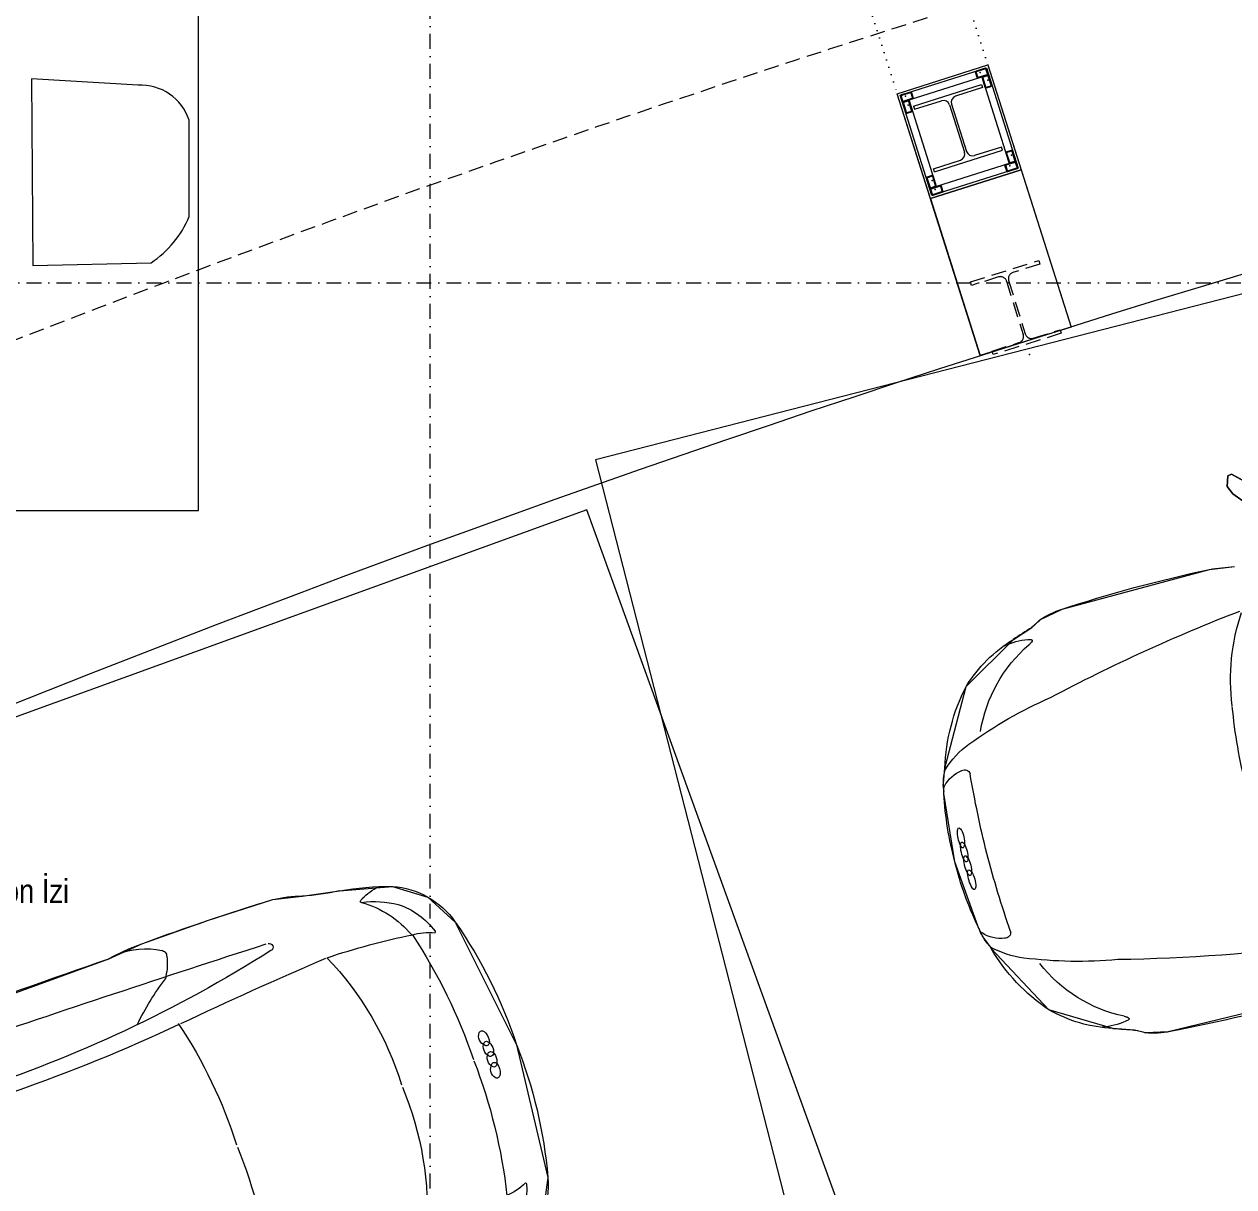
# Model space of a CAD drawing. Extents: x -1281 to 23780, y 0 to 7214.
# Drawn here: x 8397 to 8905, y 1292 to 1780 of the extents above; entities that cross this region are included whole.
import ezdxf

# ---------------------------------------------------------------- set-up
doc = ezdxf.new("R2010")
doc.units = 0
doc.header["$LTSCALE"] = 25
doc.header["$MEASUREMENT"] = 0
for name, pattern in [('DASHDOT2', [0.5, 0.25, -0.125, 0, -0.125]), ('DOT2', [0.125, 0, -0.125]), ('HIDDEN', [0.375, 0.25, -0.125])]:
    doc.linetypes.add(name, pattern=pattern)
doc.layers.get('0').update_dxf_attribs({"color": 9, "lineweight": 9})
for name, color, linetype, lineweight in [('04', 9, 'Continuous', 9), ('05', 9, 'Continuous', 9), ('06D', 9, 'Continuous', 9), ('10', 9, 'Continuous', 9), ('11', 9, 'Continuous', 9), ('20', 9, 'DOT2', 9), ('21', 9, 'Continuous', 9), ('24', 9, 'DASHDOT2', 9), ('35', 9, 'Continuous', 9), ('40', 9, 'Continuous', 9)]:
    doc.layers.add(name, color=color, linetype=linetype, lineweight=lineweight)
doc.styles.add('MuuM_TEXT-STANDART', font='ARIALN.TTF')

# ---------------------------------------------------------------- blocks, each defined once
blk = doc.blocks.new('Group-321-1')
at = {"lineweight": 0}
blk.add_line((384784.4115, 69370.3332), (384784.4025, 69370.333), dxfattribs=at)
for points in [[(384783.7337, 69368.6844), (384784.4562, 69370.087), (384784.5363, 69370.2162), (384784.6671, 69370.4777), (384784.7897, 69370.7386), (384784.8195, 69370.8587), (384784.8615, 69371.012), (384784.9078, 69371.2302), (384784.8821, 69371.3838), (384784.7923, 69371.511), (384784.3139, 69371.8312), (384783.7777, 69372.0326), (384783.6197, 69372.0318)], [(384781.8618, 69369.0762), (384781.5727, 69368.4935), (384781.5478, 69368.4017), (384781.5488, 69368.3546), (384781.5351, 69368.2638), (384781.5515, 69367.9843), (384781.5515, 69367.9843), (384781.749, 69367.6906), (384781.7549, 69367.6863), (384781.7923, 69367.6441), (384781.8263, 69367.6169), (384782.0711, 69367.4613), (384782.3403, 69367.353), (384782.3817, 69367.3414), (384782.4453, 69367.3332), (384782.7991, 69367.344), (384783.0363, 69367.4941), (384783.1021, 69367.5581), (384783.1403, 69367.5843), (384783.2058, 69367.6663), (384783.5053, 69368.2326), (384783.5403, 69368.3322)]]:
    blk.add_lwpolyline(points, dxfattribs=at)
for centre, radius, start, end in [((384783.7002, 69371.6914), 0.3498, 77.5866, 129.0276), ((384783.3657, 69370.1215), 1.955, 60.966, 77.834), ((384783.6803, 69371.6404), 0.3125, 79.0353, 114.6797), ((384783.8912, 69371.7489), 0.2436, 127.2849, 150.4821), ((384783.7369, 69371.9408), 0.00701, 14.3074, 65.7877), ((384783.1339, 69369.6371), 2.3005, 61.7007, 76.2646), ((384783.4781, 69370.0639), 1.955, 47.8221, 64.6901), ((384784.1759, 69371.7659), 0.0116, 115.4859, 202.8384), ((384784.2048, 69371.7798), 0.0437, 204.9366, 291.601), ((384784.1827, 69371.7527), 0.0264, 86.2513, 116.6), ((384784.1802, 69371.7174), 0.0619, 44.0406, 86.0686), ((384784.2267, 69371.7313), 0.0287, 93.4709, 113.7003), ((384784.2157, 69371.751), 0.0129, 292.515, 43.913), ((384784.2218, 69371.692), 0.0681, 58.3409, 87.3083), ((384784.219, 69371.7483), 0.0101, 111.9283, 196.7629), ((384784.245, 69371.7546), 0.0368, 193.5155, 249.2754), ((384784.2513, 69371.7608), 0.045, 244.6107, 282.6822), ((384784.2665, 69371.7271), 0.0153, 157.3959, 204.4647), ((384784.264, 69371.7268), 0.0131, 105.2381, 152.0925), ((384784.2938, 69371.739), 0.045, 202.974, 241.0454), ((384784.2396, 69371.7211), 0.0339, 22.2897, 58.1662), ((384784.2575, 69371.7317), 0.0153, 281.1914, 328.2602), ((384784.2684, 69371.7064), 0.0339, 67.4899, 103.3665), ((384784.2588, 69371.7295), 0.0131, 333.5636, 20.4181), ((384784.2551, 69371.6749), 0.0681, 38.3479, 67.3152), ((384784.3065, 69371.7044), 0.0129, 81.7431, 193.1412), ((384784.3025, 69371.7054), 0.0101, 288.8932, 13.7278), ((384784.2842, 69371.7018), 0.0287, 11.9558, 32.1852), ((384784.2999, 69371.6559), 0.0619, 39.5875, 81.6156), ((384783.2195, 69369.5931), 2.3005, 49.3915, 63.9554), ((384784.2924, 69371.7303), 0.0368, 236.3807, 292.1406), ((384784.3363, 69371.7123), 0.0437, 194.0551, 280.7195), ((384784.3419, 69371.6807), 0.0116, 282.8177, 10.1702), ((384784.3272, 69371.6786), 0.0264, 9.0561, 39.4048), ((384783.405, 69370.2154), 1.343, 60.0174, 86.688), ((384784.5586, 69371.2508), 0.3498, 356.6286, 48.0695), ((384784.4941, 69371.4395), 0.2436, 335.1741, 358.3712), ((384784.7399, 69371.4259), 0.00701, 59.8685, 111.3487), ((384784.5288, 69371.2049), 0.3125, 10.9765, 46.6208), ((384783.5314, 69370.1506), 1.343, 38.9682, 65.6387), ((384781.8315, 69372.3216), 3.0479, 334.2146, 341.2049), ((384784.4106, 69371.0507), 0.4181, 8.178, 43.1479), ((384784.436, 69371.2157), 0.4025, 344.8714, 6.9361), ((384783.6723, 69371.3777), 1.2443, 342.9317, 353.1906), ((384784.6574, 69371.3463), 0.2984, 307.9125, 324.3512), ((384784.8286, 69371.1089), 0.00442, 156.7934, 286.8057), ((384784.7921, 69371.1821), 0.0862, 296.0164, 304.3102), ((384785.7608, 69370.6832), 0.9575, 159.9143, 169.4376), ((384768.9056, 69380.2116), 18.1799, 327.41502, 329.52117), ((384782.7341, 69368.9325), 2.0531, 60.6822, 76.5032), ((384784.272, 69370.9318), 0.5525, 339.5333, 352.6324), ((384788.9005, 69367.1922), 5.6052, 140.4918, 154.7617), ((384784.589, 69370.7491), 0.0159, 335.2578, 146.6522), ((384782.8801, 69368.8575), 2.0531, 49.1529, 64.974), ((384699.7855, 69410.5499), 93.6961, 334.028379, 334.853054), ((384773.8988, 69375.6976), 11.9668, 332.7589, 335.51885), ((384790.2301, 69366.5903), 7.1236, 147.53968, 159.57673), ((384783.8462, 69371.294), 1.1104, 288.3855, 300.0631), ((384784.4389, 69370.1168), 0.2179, 74.6714, 96.8944), ((384784.2014, 69370.2765), 0.3186, 330.1806, 4.6832), ((384784.4908, 69370.2948), 0.0326, 47.1018, 80.1697), ((384784.4824, 69370.2982), 0.0369, 5.3122, 33.8561), ((384783.6393, 69370.6814), 1.0105, 323.7375, 332.5866), ((384743.6698, 69390.211), 45.4809, 331.7595, 333.7383), ((384787.0532, 69366.1374), 5.9654, 150.48594, 156.73647), ((384789.1281, 69366.4456), 7.5187, 159.68697, 166.35156), ((384783.6345, 69370.4982), 2.1511, 242.7208, 251.8868), ((384781.8971, 69368.3577), 0.3521, 155.6746, 172.8272), ((384783.2716, 69369.2904), 0.8909, 250.0904, 275.6309), ((384764.3472, 69370.8859), 17.3868, 351.32617, 351.63129), ((384781.2507, 69368.3722), 0.2986, 356.6067, 5.6602), ((384777.1322, 69372.6032), 7.5187, 319.30457, 325.96916), ((384781.8007, 69368.141), 0.2809, 142.998, 163.907), ((384781.6108, 69368.2877), 0.0411, 126.4313, 146.9765), ((384781.5894, 69368.3179), 0.00398, 74.7912, 133.7856), ((384781.5845, 69368.3135), 0.0102, 1.6376, 54.3963), ((384781.5006, 69368.3013), 0.0949, 358.817, 7.3839), ((384782.2148, 69368.7415), 1.3873, 338.4765, 342.8399), ((384782.1373, 69368.159), 0.6112, 170.0439, 196.5991), ((384782.2012, 69368.2894), 0.6058, 179.0659, 219.4798), ((384783.574, 69367.6511), 1.8423, 162.0199, 174.3284), ((384778.0913, 69370.7376), 5.9654, 328.91966, 335.17019), ((384782.3166, 69368.2853), 0.8221, 201.4762, 226.3392), ((384782.1191, 69367.7954), 0.3803, 174.3105, 196.6697), ((384781.8274, 69367.732), 0.0243, 63.7649, 169.9953), ((384784.0992, 69371.3805), 4.2739, 238.0489, 242.6341), ((384781.9405, 69367.6889), 0.1449, 160.4215, 200.1828), ((384781.3493, 69368.793), 1.8423, 311.3278, 323.6363), ((384781.9367, 69367.8086), 0.2189, 213.4367, 228.8733), ((384781.8626, 69367.7093), 0.0958, 222.8673, 244.0075), ((384782.901, 69367.8424), 0.3521, 312.8289, 329.9815), ((384781.8298, 69367.649), 0.0272, 202.2018, 232.2843), ((384782.6953, 69368.7143), 1.3999, 231.6246, 243.5204), ((384781.9795, 69367.566), 0.00393, 106.148, 191.2356), ((384781.9926, 69367.569), 0.0174, 192.4725, 226.4338), ((384781.9842, 69367.5477), 0.0228, 79.7433, 104.6743), ((384782.0763, 69367.6572), 0.139, 226.4813, 253.2418), ((384781.9679, 69367.4673), 0.1048, 43.0274, 79.064), ((384782.0325, 69367.5354), 0.00393, 108.0079, 193.0955), ((384782.0378, 69367.5173), 0.0228, 81.6031, 106.5342), ((384782.0242, 69367.4364), 0.1048, 44.8873, 80.9239), ((384784.0734, 69371.3937), 4.2739, 243.022, 247.6072), ((384782.6682, 69368.0497), 0.6058, 266.1764, 306.5902), ((384782.7811, 69367.6377), 0.2809, 321.7491, 342.6581), ((384783.0862, 69367.4874), 0.0949, 118.2722, 126.8391), ((384795.1854, 69355.0563), 17.3868, 134.02483, 134.32996), ((384783.0473, 69367.5626), 0.0102, 71.2598, 124.0185), ((384783.0109, 69367.569), 0.0411, 338.6796, 359.2249), ((384783.048, 69367.5692), 0.00398, 351.8705, 50.8649), ((384783.2896, 69367.3257), 0.2986, 119.996, 129.0494), ((384782.0455, 69367.5388), 0.0174, 194.3324, 228.2937), ((384782.1264, 69367.6297), 0.139, 228.3412, 255.1017), ((384782.043, 69367.5459), 0.0229, 252.8528, 277.4764), ((384782.0223, 69367.5184), 0.0302, 24.4378, 42.4802), ((384782.0457, 69367.5282), 0.00493, 273.6822, 33.6822), ((384782.0856, 69367.5071), 0.00493, 90.1141, 210.1141), ((384782.1019, 69367.5147), 0.0229, 206.3199, 230.9435), ((384782.0905, 69367.4822), 0.0302, 81.316, 99.3585), ((384782.1758, 69367.6043), 0.139, 230.5544, 257.315), ((384782.0967, 69367.5174), 0.0229, 254.7126, 279.3362), ((384782.0783, 69367.4086), 0.1048, 44.7323, 80.7688), ((384782.0769, 69367.4892), 0.0302, 26.2976, 44.3401), ((384782.0999, 69367.4998), 0.00493, 275.5421, 35.5421), ((384782.5995, 69367.9217), 0.6112, 289.0571, 315.6122), ((384782.7254, 69368.6988), 1.3999, 242.1358, 254.0316), ((384782.1404, 69367.4796), 0.00493, 91.9739, 211.9739), ((384782.1563, 69367.4877), 0.0229, 208.1798, 232.8034), ((384782.146, 69367.4549), 0.0302, 83.1759, 101.2183), ((384782.2273, 69367.5797), 0.139, 232.4143, 259.1748), ((384782.1491, 69367.4857), 0.0174, 257.3624, 291.3237), ((384782.1362, 69367.3809), 0.1048, 46.5921, 82.6287), ((384782.1361, 69367.4668), 0.0228, 19.1219, 44.053), ((384782.1539, 69367.4731), 0.00393, 292.5606, 17.6483), ((384782.2044, 69367.4602), 0.0174, 259.2223, 293.1836), ((384782.1921, 69367.441), 0.0228, 20.9818, 45.9129), ((384782.2096, 69367.4478), 0.00393, 294.4205, 19.5081), ((384782.4333, 69367.421), 0.0243, 315.6609, 61.8912), ((384782.3323, 69367.4878), 0.1449, 285.4734, 325.2346), ((384782.3147, 69367.695), 0.3803, 288.9864, 311.3457), ((384782.3942, 69367.4364), 0.0958, 241.6486, 262.7889), ((384782.3644, 69367.3745), 0.0272, 253.3718, 283.4544), ((384782.4317, 69367.5545), 0.2189, 256.7829, 272.2195), ((384782.5977, 69368.1411), 0.8221, 259.3169, 284.18)]:
    blk.add_arc(centre, radius, start, end, dxfattribs=at)
blk = doc.blocks.new('Group-323-1')
for p, q in [((384783.7403, 69368.5033), (384784.0265, 69368.5095)), ((384784.0265, 69368.5095), (384784.2703, 69368.527)), ((384784.2703, 69368.527), (384784.4021, 69368.5228)), ((384784.4021, 69368.5228), (384784.7363, 69368.4631)), ((384783.5713, 69368.4048), (384783.609, 69368.4878)), ((384783.5745, 69368.4113), (384783.6449, 69368.4667)), ((384783.609, 69368.4878), (384783.6313, 69368.4913)), ((384783.631, 69368.4558), (384783.7074, 69368.4395)), ((384783.6313, 69368.4913), (384783.6593, 69368.4854)), ((384783.6449, 69368.4667), (384783.663, 69368.4998)), ((384783.663, 69368.4998), (384783.7403, 69368.5033)), ((384783.7049, 69368.5004), (384784.6228, 69368.2891)), ((384783.7219, 69368.4612), (384783.7131, 69368.4511)), ((384783.7613, 69368.4632), (384783.7219, 69368.4612)), ((384783.8035, 69368.4477), (384783.7613, 69368.4632)), ((384784.7363, 69368.4631), (384784.715, 69368.4056)), ((384783.7131, 69368.4511), (384783.7105, 69368.438)), ((384783.7105, 69368.438), (384783.7223, 69368.4231)), ((384783.7223, 69368.4231), (384783.784, 69368.3851)), ((384783.8016, 69368.4089), (384783.766, 69368.4339)), ((384783.8561, 69368.4106), (384783.8016, 69368.4089)), ((384783.8281, 69368.4354), (384783.8035, 69368.4477)), ((384783.8271, 69368.4179), (384783.8281, 69368.4354)), ((384783.8654, 69368.406), (384783.8561, 69368.4106)), ((384783.9165, 69368.2343), (384783.8654, 69368.406)), ((384784.715, 69368.4056), (384784.6751, 69368.3445)), ((384783.8082, 69368.3333), (384783.5708, 69368.3847)), ((384783.784, 69368.3851), (384783.7954, 69368.3578)), ((384783.7954, 69368.3578), (384783.8361, 69368.258)), ((384783.871, 69368.4001), (384784.645, 69368.2361)), ((384784.626, 69368.1499), (384783.8955, 69368.3044)), ((384784.6751, 69368.3445), (384784.6231, 69368.2893)), ((384783.8361, 69368.258), (384783.8613, 69368.2275)), ((384784.6228, 69368.2891), (384784.5969, 69368.2948)), ((384784.6231, 69368.2893), (384784.6514, 69368.2844)), ((384784.6514, 69368.2844), (384784.6458, 69368.2359)), ((384783.8613, 69368.2275), (384783.9062, 69368.2214)), ((384783.9062, 69368.2214), (384783.9165, 69368.2343)), ((384784.6458, 69368.2359), (384784.642, 69368.1874)), ((384784.642, 69368.1874), (384784.626, 69368.1499))]:
    blk.add_line(p, q)
blk.add_lwpolyline([(384783.6295, 69368.491), (384783.6556, 69368.4862), (384783.663, 69368.4998), (384784.0265, 69368.5095), (384784.2703, 69368.527), (384784.4021, 69368.5228), (384784.7363, 69368.4631), (384784.715, 69368.4056), (384784.6751, 69368.3445), (384784.6228, 69368.2891), (384784.6514, 69368.2844), (384784.642, 69368.1874), (384784.626, 69368.1499), (384783.8955, 69368.3044), (384783.9165, 69368.2343), (384783.9062, 69368.2214), (384783.8613, 69368.2275), (384783.8361, 69368.258), (384783.8051, 69368.334), (384783.5708, 69368.3847)], close=True)
blk = doc.blocks.new('Group-325-1')
for p, q in [((384784.2699, 69369.7089), (384784.2277, 69369.6053)), ((384784.901, 69369.5901), (384784.2699, 69369.7089)), ((384784.2277, 69369.6053), (384784.1715, 69369.5072)), ((384784.9688, 69369.494), (384784.901, 69369.5901)), ((384784.1334, 69369.5156), (384785.1602, 69369.3127)), ((384785.1131, 69369.3188), (384784.9688, 69369.494)), ((384784.1214, 69369.4547), (384785.1608, 69369.254)), ((384785.0663, 69369.1565), (384784.0879, 69369.3606)), ((384785.1602, 69369.3127), (384785.1706, 69369.2337)), ((384785.1706, 69369.2337), (384785.1687, 69369.1701)), ((384785.1687, 69369.1701), (384785.151, 69369.1543)), ((384785.151, 69369.1543), (384785.0663, 69369.1565))]:
    blk.add_line(p, q)
blk.add_lwpolyline([(384784.2699, 69369.7089), (384784.901, 69369.5901), (384784.9688, 69369.494), (384785.1099, 69369.3227), (384785.1602, 69369.3127), (384785.1706, 69369.2337), (384785.1687, 69369.1701), (384785.151, 69369.1543), (384785.0663, 69369.1565), (384784.0879, 69369.3606), (384784.1366, 69369.4517), (384784.166, 69369.5091), (384784.1719, 69369.508), (384784.2277, 69369.6053)], close=True)
blk = doc.blocks.new('p-audi_arac')
at = {"layer": '06D', "lineweight": 0, "flags": 128}
blk.add_lwpolyline([(695.6, 0.8), (-4.4, 0.8), (-4.4, 400.8), (695.6, 400.8)], close=True, dxfattribs=at)
at = {"layer": '04', "xscale": 100, "yscale": 100, "zscale": 100, "rotation": 117.1763778173342}
for name in ['Group-321-1', 'Group-323-1', 'Group-325-1']:
    blk.add_blockref(name, (23745751.03, -31061967.79), dxfattribs=at)
blk = doc.blocks.new('p-oturma')
at = {"layer": '05'}
blk.add_lwpolyline([(0, -280), (280, -280), (280, 0), (0, 0)], close=True, dxfattribs=at)
for points in [[(45.86, -104.42), (104.08, -51.83), (70.08, -15.53, 0.148649), (44.84, -16.56), (14.79, -43.47, 0.342097), (18.09, -69.29)], [(209.91, -98.71), (210.38, -177.16), (260.11, -175.97, 0.148649), (276.14, -156.45), (276.07, -116.11, 0.342097), (254.62, -101.38)], [(106.59, -224.73), (44.6, -176.65), (14.83, -216.49, 0.148649), (20.28, -241.16), (52.05, -266.02, 0.342097), (76.88, -258.24)]]:
    blk.add_lwpolyline(points, format="xyb", close=True, dxfattribs=at)
blk.add_circle((126.99, -139.28), 40, dxfattribs=at)
blk = doc.blocks.new('prf-300')
at = {"linetype": 'Continuous'}
for p, q in [((0, 29), (30, 29)), ((0, 29), (0, 27.6)), ((0, 27.6), (11.88, 27.6)), ((30, 27.6), (18.13, 27.6)), ((30, 29), (30, 27.6)), ((14.58, 24.9), (14.58, 4.1)), ((15.43, 24.9), (15.43, 4.1)), ((0, 1.4), (11.88, 1.4)), ((0, 0), (0, 1.4)), ((30, 1.4), (18.13, 1.4)), ((30, 0), (30, 1.4)), ((0, 0), (30, 0))]:
    blk.add_line(p, q, dxfattribs=at)
for centre, start, end in [((11.88, 24.9), 0, 90), ((18.13, 24.9), 90, 180), ((11.88, 4.1), 270, 0), ((18.13, 4.1), 180, 270)]:
    blk.add_arc(centre, 2.7, start, end, dxfattribs=at)
blk = doc.blocks.new('prf 3x5')
for points in [[(-2, -1.5), (2, -1.5, 0.414214), (2.5, -1), (2.5, 1, 0.414214), (2, 1.5), (-2, 1.5, 0.414214), (-2.5, 1), (-2.5, -1, 0.414214)], [(-2, -1.2), (2, -1.2, 0.414214), (2.2, -1), (2.2, 1, 0.414214), (2, 1.2), (-2, 1.2, 0.414214), (-2.2, 1), (-2.2, -1, 0.414214)]]:
    blk.add_lwpolyline(points, format="xyb", close=True)
at = {"color": 252}
blk.add_point((-0.5, 0.5), dxfattribs=at)
blk = doc.blocks.new('p-kolon-eğri-2')
at = {"layer": '06D', "linetype": 'HIDDEN', "lineweight": 0}
for p, q in [((72.76, -155.09), (100.38, -143.38)), ((100.99, -144.81), (90.08, -149.44)), ((100.38, -143.38), (100.99, -144.81)), ((84.28, -151.9), (73.37, -156.52)), ((73.37, -156.52), (72.76, -155.09)), ((87.81, -153.33), (96.99, -174.96)), ((88.64, -152.98), (97.82, -174.61)), ((101.36, -176.04), (112.27, -171.42)), ((112.27, -171.42), (112.87, -172.85)), ((112.87, -172.85), (85.25, -184.56)), ((84.65, -183.13), (95.56, -178.5)), ((85.25, -184.56), (84.65, -183.13))]:
    blk.add_line(p, q, dxfattribs=at)
at = {"layer": '06D'}
blk.add_lwpolyline([(54.63, -116.7), (39.52, -81.63), (68.91, -68.98), (84.03, -104.05)], close=True, dxfattribs=at)
for points in [[(89.28, -106.14), (116.79, -169.86)], [(52.54, -121.96), (79.81, -185.54)]]:
    blk.add_lwpolyline(points, dxfattribs=at)
at = {"layer": '06D', "linetype": 'HIDDEN', "lineweight": 0}
for centre, start, end in [((85.33, -154.38), 22.975, 112.975), ((91.13, -151.92), 112.975, 202.975), ((94.5, -176.02), 292.975, 22.975), ((100.3, -173.56), 202.975, 292.975)]:
    blk.add_arc(centre, 2.7, start, end, dxfattribs=at)
blk.add_point((100.39, -183.07), dxfattribs=at)
at = {"layer": '11'}
for points in [[(52.54, -121.96), (34.26, -79.54), (71, -63.72), (89.28, -106.14)], [(53.06, -120.65), (35.58, -80.06), (70.48, -65.03), (87.97, -105.61)]]:
    blk.add_lwpolyline(points, close=True, dxfattribs=at)
blk.add_lwpolyline([(52.54, -121.96), (89.28, -106.14)], dxfattribs=at)
at = {"layer": '20'}
blk.add_lwpolyline([(0, 0), (36.7, 15.82), (54.99, -26.61), (18.27, -42.42)], close=True, dxfattribs=at)
for points in [[(70.99, -63.69), (47.22, -8.56)], [(10.5, -24.37), (34.26, -79.54)]]:
    blk.add_lwpolyline(points, dxfattribs=at)
at = {"layer": '40'}
blk.add_lwpolyline([(70.99, -63.69), (116.79, -169.86), (79.81, -185.54), (34.26, -79.54)], close=True, dxfattribs=at)
at = {"layer": '10'}
for p, rotation in [((68.77, -67.4), 23.29427194047105), ((71.28, -70.68), 293.294271940471), ((38.47, -80.45), 23.29427194047105), ((39.13, -84.53), 293.294271940471), ((84.41, -101.15), 293.294271940471), ((85.06, -105.23), 23.29427194047105), ((52.25, -115), 293.294271940471), ((54.75, -118.28), 23.29427194047105)]:
    blk.add_blockref('prf 3x5', p, dxfattribs=dict(at, rotation=rotation))
at = {"layer": '10', "linetype": 'Continuous', "rotation": 23.31197227258336}
blk.add_blockref('prf-300', (53.1, -110.63), dxfattribs=at)

msp = doc.modelspace()

# ---------------------------------------------------------------- linework, layer by layer
at = {"layer": '20', "linetype": 'HIDDEN', "lineweight": 0}
for points in [[(7497.5, 1433.22, -0.101512), (9968.66, 2228.47, -0.101512)], [(7129.5, 979.76, -0.152644), (10705.5, 2076.19, -0.10573)]]:
    msp.add_lwpolyline(points, format="xyb", dxfattribs=at)
at = {"layer": '21', "linetype": 'DASHDOT2'}
msp.add_lwpolyline([(6835.48, 1671.62), (10934.42, 1671.62)], dxfattribs=at)
at = {"layer": '24'}
msp.add_lwpolyline([(8567.5, 195), (8567.5, 4035)], dxfattribs=at)
at = {"layer": '35'}
msp.add_lwpolyline([(7909.5, 2803), (8525.5, 2803), (8525.5, 2363), (10472.5, 2363), (10472.5, 2240), (9967.4, 2240), (10004.84, 1897.89, 0.099521), (7703.07, 1167.17)], format="xyb", dxfattribs=at)

# ---------------------------------------------------------------- block references
at = {"rotation": 354.3177082951353}
msp.add_blockref('p-kolon-eğri-2', (8737.48, 1833.62), dxfattribs=at)
at = {"layer": '04', "xscale": -1}
for p, rotation in [((9410.22, 1381.79), 14.37872857701507), ((8765.79, 1197.97), 19.9319625242744)]:
    msp.add_blockref('p-audi_arac', p, dxfattribs=dict(at, rotation=rotation))
at = {"layer": '05'}
msp.add_blockref('p-oturma', (8190.08, 1856.03), dxfattribs=at)

# ---------------------------------------------------------------- texts
at = {"layer": '21', "style": 'MuuM_TEXT-STANDART'}
msp.add_text('+6.30 Kotu Çelik Kolon İzi ', height=10, dxfattribs=at).set_placement((8284.22, 1411.17))

doc.saveas('drawing.dxf')
